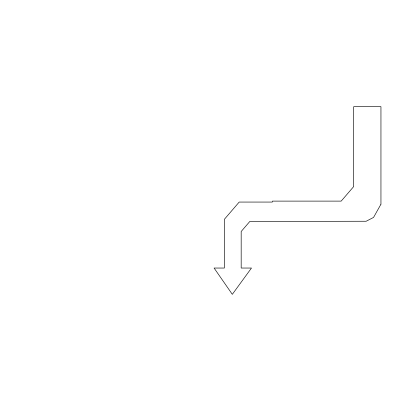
<?xml version="1.0" encoding="UTF-8"?>
<svg xmlns="http://www.w3.org/2000/svg" width="401" height="401" viewBox="0 0 401 401"><rect width="100%" height="100%" fill="white"/><g stroke="black" fill="none" stroke-linecap="round" stroke-linejoin="round"><path stroke-width="0.6" d="M380.95 204.204L373.552 217.432L366.153 221.247L249.818 221.462L241.176 231.507L241.176 268.043L251.482 268.043L232.314 294.349L214.084 268.043L224.39 268.043L224.39 219.287L239.202 202.064L272.384 202.064L272.384 201.112L341.186 201.112L353.692 186.57L353.692 106.651L380.95 106.651L380.95 204.204"/></g></svg>
